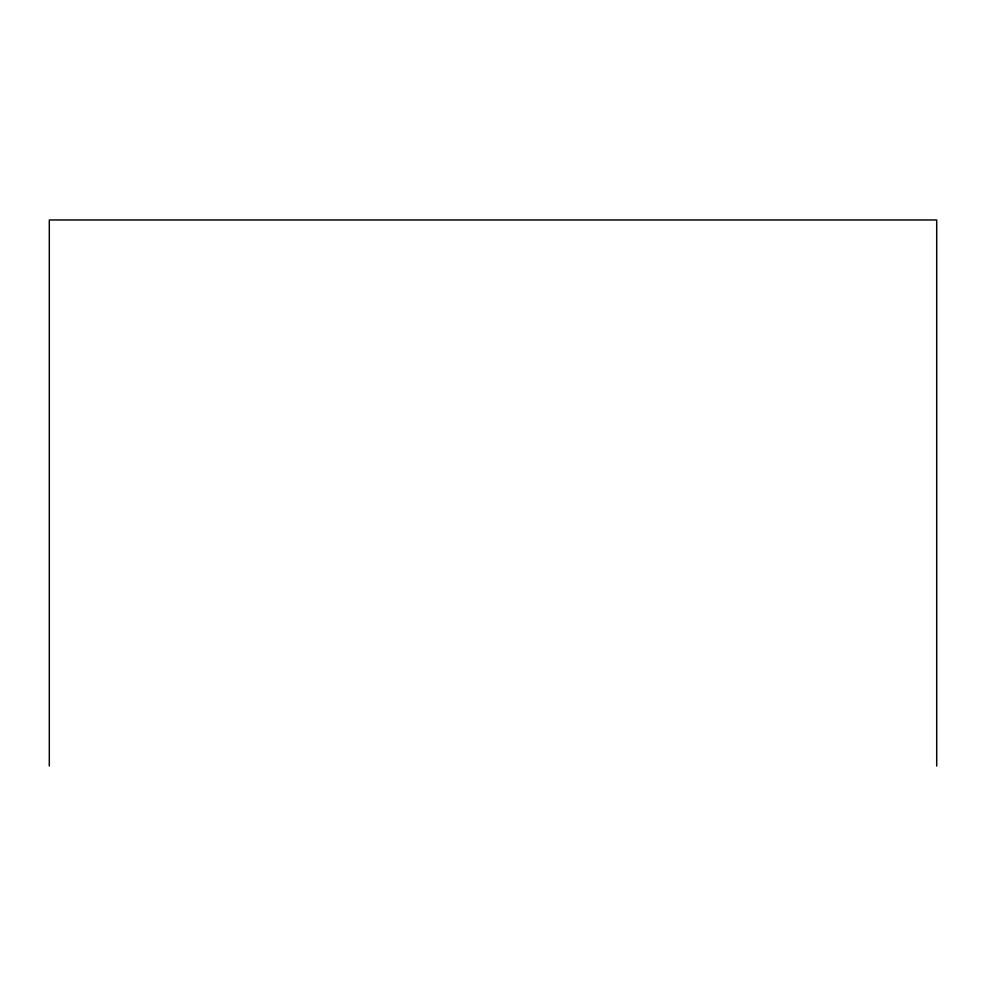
<?xml version="1.0" encoding="UTF-8"?>
<svg xmlns="http://www.w3.org/2000/svg" width="986" height="986" viewBox="0 0 986 986"><rect width="100%" height="100%" fill="white"/><g stroke="black" fill="none" stroke-linecap="round" stroke-linejoin="round"><path stroke-width="1.48" d="M936.7 766.023L936.7 219.977L49.3 219.977L49.3 766.023"/></g></svg>
